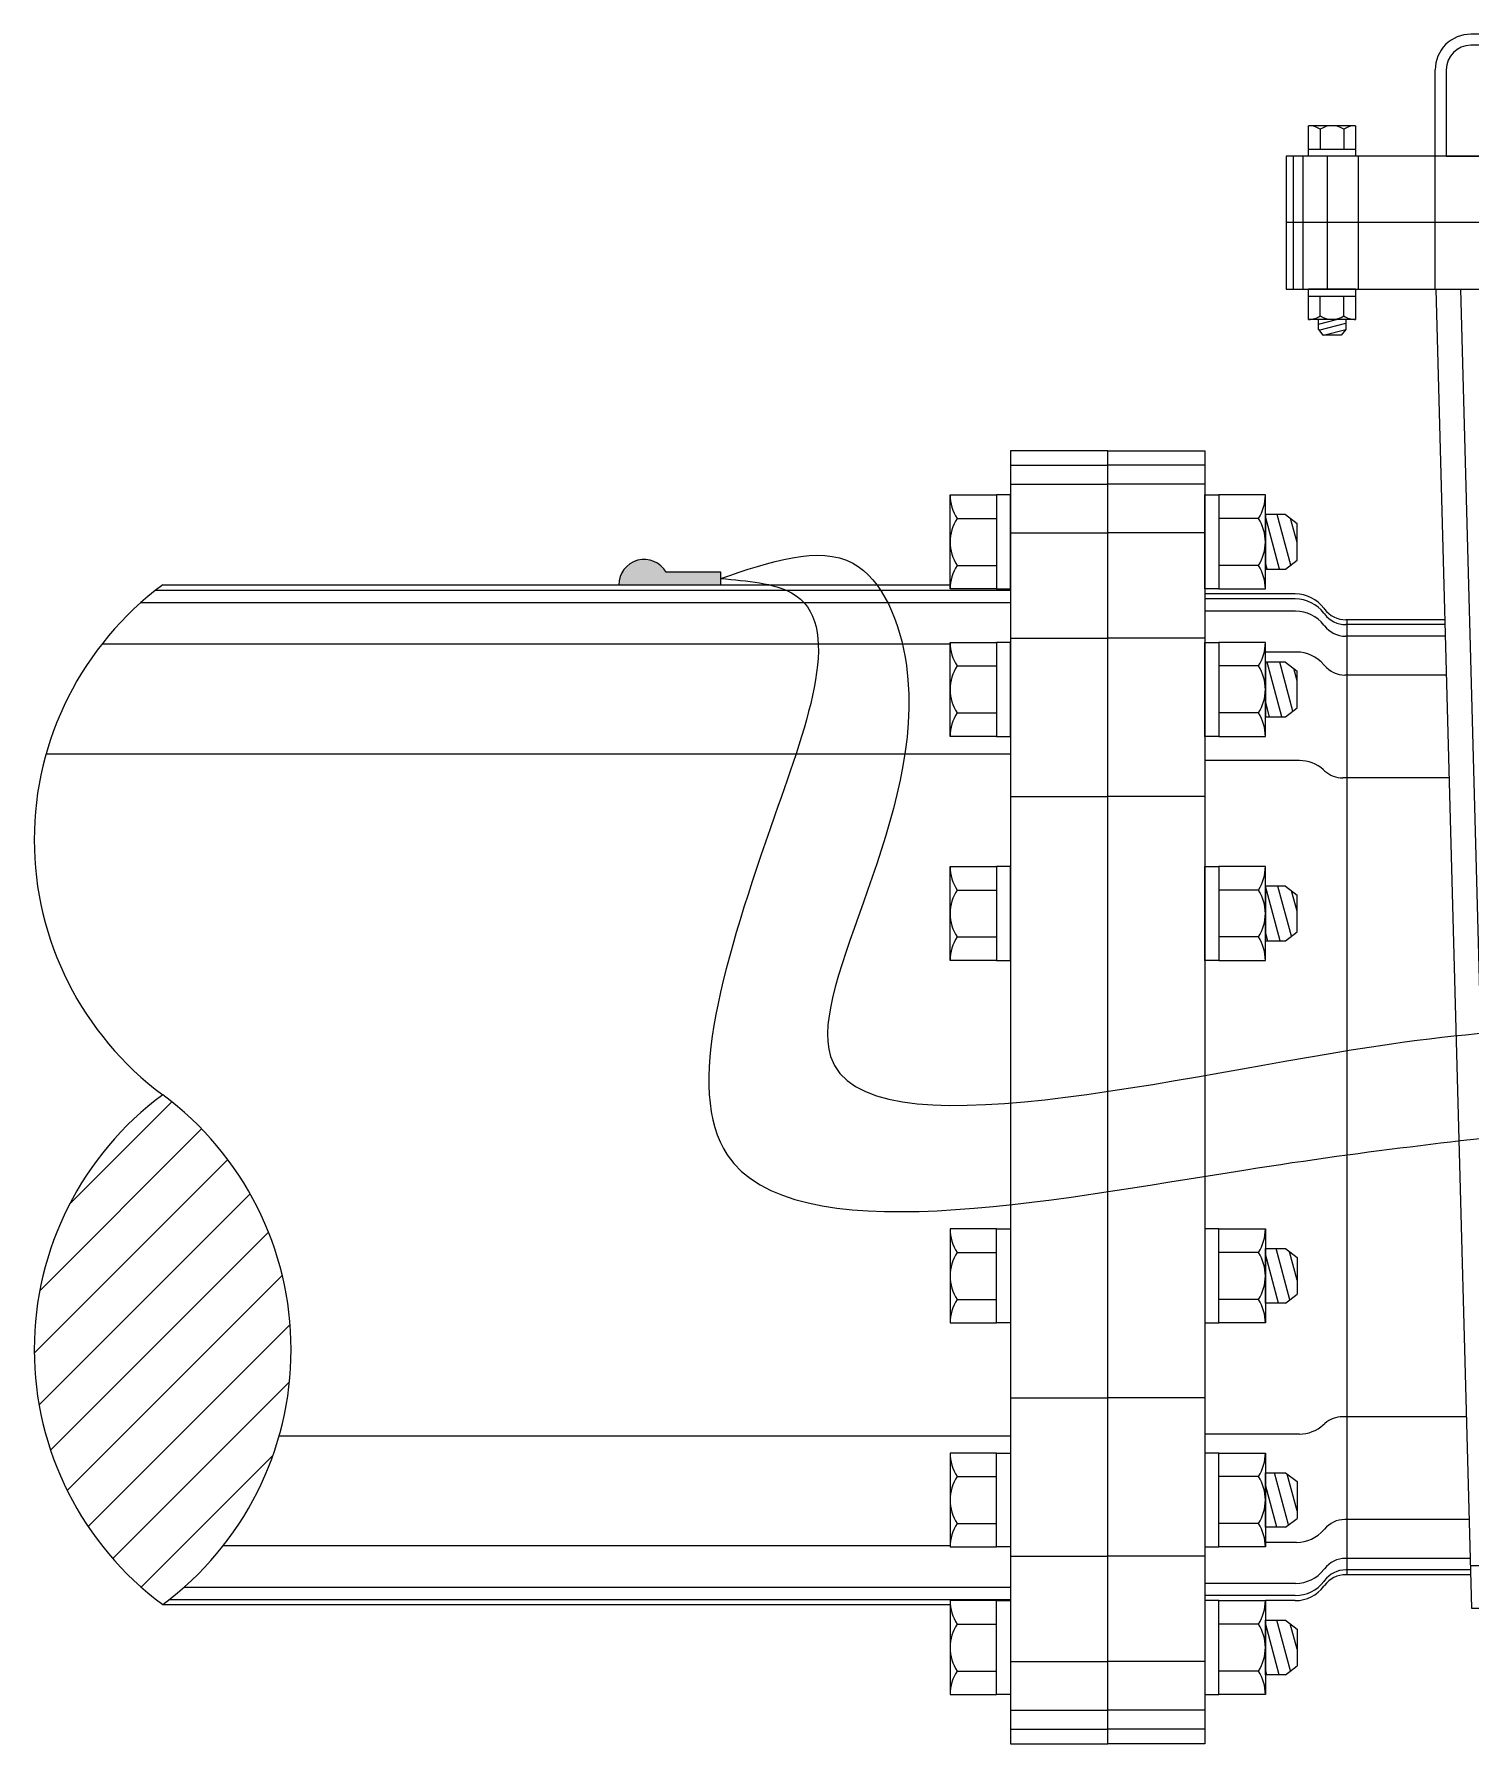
# Model space of a CAD drawing. Header units: inches. Extents: x 0 to 4744, y 0 to 4696.
# Drawn here: x 1253.51 to 1268.82, y 2383.26 to 2401.48 of the extents above; entities that cross this region are included whole.
import ezdxf

# ---------------------------------------------------------------- set-up
doc = ezdxf.new("R2010")
doc.units = ezdxf.units.IN
doc.header["$LTSCALE"] = 0.2
doc.header["$MEASUREMENT"] = 0
for name, color, linetype, lineweight in [('E-WELD', 52, 'Continuous', 15), ('E-WIRE-LEAD', 50, 'Continuous', 25), ('U-PIPE', 4, 'Continuous', 15)]:
    doc.layers.add(name, color=color, linetype=linetype, lineweight=lineweight)
pattern_1 = [(104.9999999999998, (701.2317757878895, 1422.554244155785), (-0.1228830511688582, -0.03292641432416778), [])]

msp = doc.modelspace()

# ---------------------------------------------------------------- hatches: boundary and pattern name
at = {"layer": 'E-WELD'}
h = msp.add_hatch(color=256, dxfattribs=at)
h.dxf.hatch_style = 1
edge = h.paths.add_edge_path()
edge.add_line((1259.737276028035, 2395.610802213665), (1260.824882155115, 2395.610802213665))
edge.add_line((1260.824882155116, 2395.610802213665), (1260.824882155116, 2395.74675297955))
edge.add_line((1260.824882155116, 2395.74675297955), (1260.244651193645, 2395.74675297955))
edge.add_arc((1260.009177559804, 2395.610802213665), 0.2719015317700275, 30.00000000006242, 180.0000000000348)
at = {"layer": 'U-PIPE', "lineweight": 13}
h = msp.add_hatch(dxfattribs=at)
h.set_pattern_fill('ANSI31', color=256, scale=0.5100636754750835, angle=150)
h.set_pattern_definition([(194.9999999999999, (1755.236236571479, 2127.63900020344), (0.01650177417849284, -0.06158545964916368), [])])
h.paths.add_polyline_path([(1267.484483324398, 2398.333892908774), (1267.436584381148, 2398.272121540301), (1267.240490379425, 2398.272121540301), (1267.192591436176, 2398.333892908774), (1267.192591436176, 2398.441167550595), (1267.484483324398, 2398.441167550595)])
at = {"layer": 'U-PIPE'}
h = msp.add_hatch(dxfattribs=at)
h.set_pattern_fill('ANSI31', color=256, scale=1.017743166809858, angle=419.9999999999999)
h.set_pattern_definition(pattern_1)
h.paths.add_polyline_path([(1266.842282958786, 2395.777858843464), (1266.965536958613, 2395.873432836543), (1266.965536958613, 2396.264704240295), (1266.842282958787, 2396.360278233373), (1266.628235107637, 2396.360278233373), (1266.628235107637, 2395.777858843464)])
h = msp.add_hatch(dxfattribs=at)
h.set_pattern_fill('ANSI31', color=256, scale=1.017743166809858, angle=419.9999999999999)
h.set_pattern_definition(pattern_1)
h.paths.add_polyline_path([(1266.842282958786, 2394.20520236396), (1266.965536958613, 2394.300776357037), (1266.965536958613, 2394.692047760791), (1266.842282958787, 2394.787621753868), (1266.628235107637, 2394.787621753868), (1266.628235107637, 2394.20520236396)])
h = msp.add_hatch(dxfattribs=at)
h.set_pattern_fill('ANSI31', color=256, scale=1.017743166809858, angle=419.9999999999999)
h.set_pattern_definition(pattern_1)
h.paths.add_polyline_path([(1266.842282958786, 2391.817092014321), (1266.965536958613, 2391.912666007397), (1266.965536958613, 2392.303937411151), (1266.842282958787, 2392.39951140423), (1266.628235107637, 2392.39951140423), (1266.628235107637, 2391.817092014321)])
h = msp.add_hatch(dxfattribs=at)
h.set_pattern_fill('ANSI31', color=256, scale=3.425103316199479, angle=540)
h.set_pattern_definition([(225, (1866.444415204768, -542.2968209141559), (0.3027392226436476, -0.302739222643648), [])])
h.paths.add_polyline_path([(1254.878157443372, 2390.176170690109, 0.503754484199405), (1254.878157443371, 2384.741539166553, 0.5037544841993334)])
h = msp.add_hatch(dxfattribs=at)
h.set_pattern_fill('ANSI31', color=256, scale=1.017743166809858, angle=419.9999999999999)
h.set_pattern_definition(pattern_1)
h.paths.add_polyline_path([(1266.842282958786, 2388.53524936591), (1266.965536958613, 2388.439675372833), (1266.965536958613, 2388.04840396908), (1266.842282958787, 2387.952829976001), (1266.628235107637, 2387.952829976001), (1266.628235107637, 2388.53524936591)])
h = msp.add_hatch(dxfattribs=at)
h.set_pattern_fill('ANSI31', color=256, scale=1.017743166809858, angle=419.9999999999999)
h.set_pattern_definition(pattern_1)
h.paths.add_polyline_path([(1266.842282958786, 2386.147139016271), (1266.965536958613, 2386.051565023194), (1266.965536958613, 2385.660293619439), (1266.842282958787, 2385.564719626363), (1266.628235107637, 2385.564719626363), (1266.628235107637, 2386.147139016271)])
h = msp.add_hatch(dxfattribs=at)
h.set_pattern_fill('ANSI31', color=256, scale=1.017743166809858, angle=419.9999999999999)
h.set_pattern_definition(pattern_1)
h.paths.add_polyline_path([(1266.842282958786, 2384.574482536766), (1266.965536958613, 2384.478908543688), (1266.965536958613, 2384.087637139935), (1266.842282958787, 2383.992063146858), (1266.628235107637, 2383.992063146858), (1266.628235107637, 2384.574482536766)])

# ---------------------------------------------------------------- linework, layer by layer
at = {"layer": 'E-WELD'}
msp.add_lwpolyline([(1260.824882155116, 2395.610802213665), (1260.824882155116, 2395.74675297955), (1260.244651193645, 2395.74675297955, 0.7673269879788693), (1259.737276028035, 2395.610802213665, 0.7673269879788693)], format="xyb", dxfattribs=at)
at = {"layer": 'E-WIRE-LEAD'}
for points in [[(1260.824882155116, 2395.678777596607), (1262.232982780537, 2395.841548000254), (1262.80311937191, 2394.751902159018), (1261.99505676714, 2390.585234358519), (1267.973406834197, 2390.720232784799), (1269.943414522547, 2390.911585671806)], [(1260.824882155116, 2395.678777596607), (1261.578258538131, 2395.527534883032), (1261.401489349096, 2393.155612834714), (1260.893266942139, 2389.535591559615), (1266.420189844144, 2389.376819527661), (1269.943414522547, 2389.823979544723)]]:
    msp.add_spline(points, degree=3, dxfattribs=at)
at = {"layer": 'U-PIPE'}
for p, q in [((1268.437491323299, 2398.763783912884), (1268.437491323299, 2401.101412940039)), ((1266.929122641784, 2398.763783912884), (1266.929122641784, 2400.183393289397)), ((1267.030183601496, 2398.763783912884), (1267.030183601496, 2400.183393289397)), ((1267.290052189189, 2398.763783912884), (1267.290052189189, 2400.183393289397)), ((1267.620139741872, 2398.763783912884), (1267.620139741872, 2400.183393289397)), ((1269.092098968402, 2384.702175802174), (1268.711495361234, 2398.763783912884)), ((1263.913134507945, 2396.885984293327), (1264.948822446278, 2396.885984293327)), ((1265.98451038461, 2396.885984293327), (1264.948822446278, 2396.885984293327)), ((1263.913134507945, 2396.684334761859), (1264.948822446278, 2396.684334761859)), ((1265.98451038461, 2396.684334761859), (1264.948822446278, 2396.684334761859)), ((1263.343513679124, 2396.319483216677), (1263.764289240291, 2396.319483216677)), ((1266.554131213431, 2396.319483216677), (1266.133355652264, 2396.319483216677)), ((1266.842282958786, 2396.360278233373), (1266.965536958613, 2396.264704240295)), ((1263.913134507945, 2396.165812286902), (1264.948822446278, 2396.165812286902)), ((1265.98451038461, 2396.165812286902), (1264.948822446278, 2396.165812286902)), ((1263.343513679124, 2395.818653860161), (1263.764289240291, 2395.818653860161)), ((1266.554131213431, 2395.818653860161), (1266.133355652264, 2395.818653860161)), ((1266.842282958786, 2395.777858843464), (1266.965536958613, 2395.873432836543)), ((1254.806490194221, 2395.556227319451), (1263.913134507945, 2395.556227319451)), ((1254.878157443371, 2395.610802213665), (1263.269409784918, 2395.610802213665)), ((1254.648392952151, 2395.424523741057), (1263.913134507945, 2395.424523741057)), ((1266.946224150095, 2395.514871829098), (1265.98451038461, 2395.514871829098)), ((1266.947376667856, 2395.46098891282), (1265.98451038461, 2395.46098891282)), ((1267.250984757556, 2395.362259620734), (1267.257655020498, 2395.353343348467)), ((1266.950208318367, 2395.330955259244), (1265.98451038461, 2395.330955259244)), ((1267.251028412365, 2395.309851477116), (1267.257622279393, 2395.301125837021)), ((1267.251093817057, 2395.18343323107), (1267.257573225873, 2395.175068948655)), ((1267.495003034461, 2395.187772760243), (1267.485361087774, 2395.187772760243)), ((1267.495003034461, 2395.238884192194), (1267.486225476096, 2395.238884192194)), ((1268.539386310563, 2395.238886654564), (1267.495003034461, 2395.238886654565)), ((1267.495003034461, 2395.238884192196), (1267.495003034461, 2385.059412356319)), ((1268.540769736641, 2395.187775222613), (1267.495003034461, 2395.187775222613)), ((1254.231936790672, 2394.982743024096), (1263.269409784918, 2394.982743024096)), ((1263.913134507945, 2395.042351000891), (1264.948822446278, 2395.042351000891)), ((1265.98451038461, 2395.042351000891), (1264.948822446278, 2395.042351000891)), ((1267.495003034461, 2395.064427427525), (1267.483237349892, 2395.064427427525)), ((1268.54410830775, 2395.064429889896), (1267.495003034461, 2395.064429889896)), ((1266.960251299998, 2394.894776064978), (1266.628235107637, 2394.894776064978)), ((1263.343513679124, 2394.746826737171), (1263.764289240291, 2394.746826737171)), ((1266.554131213431, 2394.746826737171), (1266.133355652264, 2394.746826737173)), ((1266.842282958786, 2394.787621753868), (1266.965536958613, 2394.692047760791)), ((1267.250842156687, 2394.759969243383), (1267.257761971151, 2394.751788360104)), ((1267.495003034461, 2394.650683243907), (1267.475705113668, 2394.650683243907)), ((1268.555307064498, 2394.650685706278), (1267.495003034461, 2394.650685706278)), ((1266.842282958786, 2394.20520236396), (1266.965536958613, 2394.300776357037)), ((1263.343513679124, 2394.245997380655), (1263.764289240291, 2394.245997380655)), ((1266.554131213431, 2394.245997380656), (1266.133355652264, 2394.245997380656)), ((1253.636447560575, 2393.812043723808), (1263.913134507945, 2393.812043723808)), ((1266.991454400618, 2393.738920551324), (1265.98451038461, 2393.738920551324)), ((1267.245168709072, 2393.642021289337), (1267.262017056863, 2393.62695395963)), ((1267.495003034461, 2393.55427951314), (1267.452302788203, 2393.55427951314)), ((1268.584983273049, 2393.554281975511), (1267.495003034461, 2393.554281975511)), ((1263.913134507945, 2393.354135653019), (1264.948822446278, 2393.354135653019)), ((1265.98451038461, 2393.35413565302), (1264.948822446278, 2393.35413565302)), ((1263.343513679124, 2392.358716387532), (1263.764289240291, 2392.358716387533)), ((1266.554131213431, 2392.358716387533), (1266.133355652264, 2392.358716387533)), ((1266.842282958786, 2392.39951140423), (1266.965536958613, 2392.303937411151)), ((1266.842282958786, 2391.817092014321), (1266.965536958613, 2391.912666007397)), ((1263.343513679124, 2391.857887031017), (1263.764289240291, 2391.857887031017)), ((1266.554131213431, 2391.857887031017), (1266.133355652264, 2391.857887031017)), ((1263.343513679124, 2388.494454349214), (1263.764289240291, 2388.494454349214)), ((1266.554131213431, 2388.494454349214), (1266.133355652264, 2388.494454349214)), ((1266.842282958786, 2388.53524936591), (1266.965536958613, 2388.439675372833)), ((1263.343513679124, 2387.993624992698), (1263.764289240291, 2387.993624992698)), ((1266.554131213431, 2387.993624992698), (1266.133355652264, 2387.993624992698)), ((1266.842282958786, 2387.952829976001), (1266.965536958613, 2388.04840396908)), ((1263.913134507945, 2386.944160895496), (1264.948822446278, 2386.944160895496)), ((1265.98451038461, 2386.944160895496), (1264.948822446278, 2386.944160895496)), ((1267.245168709072, 2386.656275259175), (1267.262017056863, 2386.671342588883)), ((1267.495003034461, 2386.744017035373), (1267.452302788203, 2386.744017035373)), ((1268.769315708172, 2386.744019497743), (1267.495003034461, 2386.744019497743)), ((1256.119867326167, 2386.54029765641), (1263.913134507945, 2386.54029765641)), ((1266.991454400616, 2386.559375997189), (1265.98451038461, 2386.559375997188)), ((1263.343513679124, 2386.106343999576), (1263.764289240291, 2386.106343999576)), ((1266.554131213431, 2386.106343999576), (1266.133355652264, 2386.106343999576)), ((1266.842282958786, 2386.147139016271), (1266.965536958613, 2386.051565023194)), ((1263.343513679124, 2385.605514643059), (1263.764289240291, 2385.605514643058)), ((1266.554131213431, 2385.605514643059), (1266.133355652264, 2385.605514643058)), ((1266.842282958786, 2385.564719626363), (1266.965536958613, 2385.660293619439)), ((1267.250842156688, 2385.538327305129), (1267.257761971151, 2385.546508188408)), ((1267.495003034461, 2385.647613304604), (1267.475705113668, 2385.647613304604)), ((1268.798991916722, 2385.647615766974), (1267.495003034461, 2385.647615766974)), ((1255.524378096073, 2385.369598356125), (1263.269409784918, 2385.369598356125)), ((1266.960251299998, 2385.403520483533), (1266.628235107637, 2385.403520483533)), ((1263.913134507945, 2385.255945547625), (1264.948822446278, 2385.255945547625)), ((1265.98451038461, 2385.255945547625), (1264.948822446278, 2385.255945547625)), ((1267.495003034461, 2385.233869120987), (1267.483237349892, 2385.233869120987)), ((1268.810190673471, 2385.233871583357), (1267.495003034461, 2385.233871583357)), ((1268.812251537566, 2385.15773183395), (1272.559827880553, 2385.158066683693)), ((1266.950208318365, 2384.967341289267), (1265.98451038461, 2384.967341289267)), ((1267.257622279393, 2384.997170711491), (1267.251028412365, 2384.988445071395)), ((1267.251093817057, 2385.114863317441), (1267.257573225873, 2385.123227599856)), ((1267.495003034461, 2385.110523788268), (1267.485361087774, 2385.110523788269)), ((1267.495003034461, 2385.059412356317), (1267.486225476096, 2385.059412356317)), ((1268.813529244578, 2385.110526250639), (1267.495003034461, 2385.110526250639)), ((1268.814912670657, 2385.059414818687), (1267.495003034461, 2385.059414818687)), ((1254.949824692523, 2384.796114060769), (1263.913134507945, 2384.796114060769)), ((1255.107921934593, 2384.927817639162), (1263.913134507945, 2384.927817639162)), ((1266.947376667856, 2384.837307635691), (1265.98451038461, 2384.837307635692)), ((1266.946224150093, 2384.783424719413), (1266.628235107637, 2384.783424719413)), ((1267.250984757556, 2384.936036927777), (1267.257655020498, 2384.944953200044)), ((1254.878157443368, 2384.741539166555), (1263.269409784918, 2384.741539166555)), ((1263.343513679124, 2384.53368752007), (1263.764289240291, 2384.53368752007)), ((1266.554131213431, 2384.53368752007), (1266.133355652264, 2384.53368752007)), ((1266.842282958786, 2384.574482536766), (1266.965536958613, 2384.478908543688)), ((1263.913134507945, 2384.132484261614), (1264.948822446278, 2384.132484261614)), ((1265.98451038461, 2384.132484261613), (1264.948822446278, 2384.132484261613)), ((1266.842282958786, 2383.992063146858), (1266.965536958613, 2384.087637139935)), ((1263.343513679124, 2384.032858163554), (1263.764289240291, 2384.032858163554)), ((1266.554131213431, 2384.032858163554), (1266.133355652264, 2384.032858163554)), ((1263.913134507945, 2383.613961786656), (1264.948822446278, 2383.613961786656)), ((1265.98451038461, 2383.613961786656), (1264.948822446278, 2383.613961786656)), ((1263.913134507945, 2383.412312255189), (1264.948822446278, 2383.412312255189)), ((1265.98451038461, 2383.412312255188), (1264.948822446278, 2383.412312255188))]:
    msp.add_line(p, q, dxfattribs=at)
at = {"layer": 'U-PIPE', "lineweight": 13}
for p, q in [((1267.213036728109, 2400.468870906001), (1267.213036728109, 2400.257990267076)), ((1267.464038032465, 2400.468870906001), (1267.464038032465, 2400.257990267076)), ((1267.213036728109, 2398.478306296281), (1267.213036728109, 2398.689186935206)), ((1267.464038032465, 2398.478306296281), (1267.464038032465, 2398.689186935206)), ((1267.192591436176, 2398.333892908774), (1267.240490379425, 2398.272121540301)), ((1267.484483324398, 2398.333892908774), (1267.436584381149, 2398.272121540301))]:
    msp.add_line(p, q, dxfattribs=at)
at = {"layer": 'U-PIPE'}
msp.add_lwpolyline([(1272.934579031488, 2401.101412940039, 0.4142135623730951), (1272.55397542432, 2401.482016547207), (1268.818094930467, 2401.482016547207, 0.4142135623730951), (1268.437491323299, 2401.101412940039)], format="xyb", dxfattribs=at)
at = {"layer": 'U-PIPE', "lineweight": 13}
msp.add_lwpolyline([(1268.555300447778, 2400.183393289397), (1272.816769907009, 2400.183393289397), (1272.816769907009, 2401.101412940039, 0.4142135623730951), (1272.55397542432, 2401.364207422728), (1268.818094930467, 2401.364207422728, 0.4142135623730951), (1268.555300447778, 2401.101412940039)], format="xyb", close=True, dxfattribs=at)
for points in [[(1267.589538684643, 2400.506009651687), (1267.589538684643, 2400.183393289397), (1267.087536075929, 2400.183393289397), (1267.087536075929, 2400.506009651687)], [(1267.589538684643, 2400.506009651687), (1267.087536075929, 2400.506009651687)], [(1267.087536075929, 2400.257990267076), (1267.589538684643, 2400.257990267076)], [(1267.589538684643, 2398.763783912884), (1267.087536075929, 2398.763783912884)], [(1267.589538684643, 2398.763783912884), (1267.589538684643, 2398.441167550595), (1267.087536075929, 2398.441167550595), (1267.087536075929, 2398.763783912884)], [(1267.087536075929, 2398.689186935206), (1267.589538684643, 2398.689186935206)], [(1267.192591436176, 2398.333892908774), (1267.192591436176, 2398.441167550595)], [(1267.484483324398, 2398.441167550595), (1267.484483324398, 2398.333892908774)], [(1267.436584381149, 2398.272121540301), (1267.240490379425, 2398.272121540301)]]:
    msp.add_lwpolyline(points, dxfattribs=at)
at = {"layer": 'U-PIPE'}
for points in [[(1266.851183019883, 2400.183393289397), (1266.851183019883, 2398.763783912884), (1274.520887334905, 2398.763783912884)], [(1274.520887334905, 2400.183393289397), (1266.851183019883, 2400.183393289397)], [(1274.520887334905, 2399.473588601141), (1266.851183019883, 2399.473588601141)], [(1268.443978402673, 2398.763783912884), (1268.824582009841, 2384.702175802174), (1272.547488344945, 2384.702175802174), (1272.928091952114, 2398.763783912884)], [(1266.842282958786, 2396.360278233373), (1266.628235107637, 2396.360278233373), (1266.628235107637, 2395.777858843464), (1266.842282958786, 2395.777858843464)], [(1266.965536958613, 2395.873432836543), (1266.965536958613, 2396.264704240295)], [(1266.842282958786, 2394.787621753868), (1266.628235107637, 2394.787621753868), (1266.628235107637, 2394.20520236396), (1266.842282958786, 2394.20520236396)], [(1266.965536958613, 2394.300776357037), (1266.965536958613, 2394.692047760791)], [(1266.842282958786, 2392.39951140423), (1266.628235107637, 2392.39951140423), (1266.628235107637, 2391.817092014321), (1266.842282958786, 2391.817092014321)], [(1266.965536958613, 2391.912666007397), (1266.965536958613, 2392.303937411151)], [(1266.842282958786, 2387.952829976001), (1266.628235107637, 2387.952829976001), (1266.628235107637, 2388.53524936591), (1266.842282958786, 2388.53524936591)], [(1266.965536958613, 2388.439675372833), (1266.965536958613, 2388.04840396908)], [(1266.842282958786, 2385.564719626363), (1266.628235107637, 2385.564719626363), (1266.628235107637, 2386.147139016271), (1266.842282958786, 2386.147139016271)], [(1266.965536958613, 2386.051565023194), (1266.965536958613, 2385.660293619439)], [(1266.842282958786, 2383.992063146858), (1266.628235107637, 2383.992063146858), (1266.628235107637, 2384.574482536766), (1266.842282958786, 2384.574482536766)], [(1266.965536958613, 2384.478908543688), (1266.965536958613, 2384.087637139935)]]:
    msp.add_lwpolyline(points, dxfattribs=at)
for points in [[(1263.913134507945, 2383.256797323566), (1264.948822446278, 2383.256797323566), (1264.948822446278, 2397.04149922495), (1263.913134507945, 2397.04149922495)], [(1265.98451038461, 2383.256797323566), (1264.948822446278, 2383.256797323566), (1264.948822446278, 2397.04149922495), (1265.98451038461, 2397.04149922495)], [(1263.764289240291, 2395.568239181903), (1263.269409784918, 2395.568239181903), (1263.269409784918, 2396.569897894934), (1263.764289240291, 2396.569897894934)], [(1263.764289240291, 2395.568239181903), (1263.913134507945, 2395.568239181903), (1263.913134507945, 2396.569897894934), (1263.764289240291, 2396.569897894934)], [(1266.133355652264, 2395.568239181903), (1265.98451038461, 2395.568239181903), (1265.98451038461, 2396.569897894935), (1266.133355652264, 2396.569897894935)], [(1266.133355652264, 2395.568239181903), (1266.628235107637, 2395.568239181903), (1266.628235107637, 2396.569897894935), (1266.133355652264, 2396.569897894935)], [(1263.764289240291, 2393.995582702398), (1263.269409784918, 2393.995582702398), (1263.269409784918, 2394.997241415429), (1263.764289240291, 2394.997241415429)], [(1263.764289240291, 2393.995582702398), (1263.913134507945, 2393.995582702398), (1263.913134507945, 2394.997241415429), (1263.764289240291, 2394.997241415429)], [(1266.133355652264, 2393.995582702398), (1265.98451038461, 2393.995582702398), (1265.98451038461, 2394.99724141543), (1266.133355652264, 2394.99724141543)], [(1266.133355652264, 2393.995582702398), (1266.628235107637, 2393.995582702398), (1266.628235107637, 2394.99724141543), (1266.133355652264, 2394.99724141543)], [(1263.764289240291, 2391.607472352758), (1263.269409784918, 2391.607472352758), (1263.269409784918, 2392.609131065792), (1263.764289240291, 2392.609131065792)], [(1263.764289240291, 2391.607472352758), (1263.913134507945, 2391.607472352758), (1263.913134507945, 2392.609131065792), (1263.764289240291, 2392.609131065792)], [(1266.133355652264, 2391.607472352759), (1265.98451038461, 2391.607472352759), (1265.98451038461, 2392.609131065791), (1266.133355652264, 2392.609131065791)], [(1266.133355652264, 2391.607472352759), (1266.628235107637, 2391.607472352759), (1266.628235107637, 2392.609131065791), (1266.133355652264, 2392.609131065791)], [(1263.764289240291, 2388.744869027472), (1263.269409784918, 2388.744869027472), (1263.269409784918, 2387.743210314439), (1263.764289240291, 2387.743210314439)], [(1263.764289240291, 2388.744869027472), (1263.913134507945, 2388.744869027472), (1263.913134507945, 2387.743210314439), (1263.764289240291, 2387.743210314439)], [(1266.133355652264, 2388.744869027472), (1265.98451038461, 2388.744869027472), (1265.98451038461, 2387.74321031444), (1266.133355652264, 2387.74321031444)], [(1266.133355652264, 2388.744869027472), (1266.628235107637, 2388.744869027472), (1266.628235107637, 2387.74321031444), (1266.133355652264, 2387.74321031444)], [(1263.764289240291, 2386.356758677833), (1263.269409784918, 2386.356758677833), (1263.269409784918, 2385.355099964801), (1263.764289240291, 2385.355099964801)], [(1263.764289240291, 2386.356758677833), (1263.913134507945, 2386.356758677833), (1263.913134507945, 2385.355099964801), (1263.764289240291, 2385.355099964801)], [(1266.133355652264, 2386.356758677833), (1265.98451038461, 2386.356758677833), (1265.98451038461, 2385.355099964801), (1266.133355652264, 2385.355099964801)], [(1266.133355652264, 2386.356758677833), (1266.628235107637, 2386.356758677833), (1266.628235107637, 2385.355099964801), (1266.133355652264, 2385.355099964801)], [(1263.764289240291, 2384.784102198328), (1263.269409784918, 2384.784102198328), (1263.269409784918, 2383.782443485296), (1263.764289240291, 2383.782443485296)], [(1263.764289240291, 2384.784102198328), (1263.913134507945, 2384.784102198328), (1263.913134507945, 2383.782443485296), (1263.764289240291, 2383.782443485296)], [(1266.133355652264, 2384.784102198328), (1265.98451038461, 2384.784102198328), (1265.98451038461, 2383.782443485296), (1266.133355652264, 2383.782443485296)], [(1266.133355652264, 2384.784102198328), (1266.628235107637, 2384.784102198328), (1266.628235107637, 2383.782443485296), (1266.133355652264, 2383.782443485296)]]:
    msp.add_lwpolyline(points, close=True, dxfattribs=at)
at = {"layer": 'U-PIPE', "lineweight": 13}
for centre, start, end in [((1267.087536075929, 2400.275392006794), 57.03042399832266, 90), ((1267.338537380287, 2400.275392006794), 57.03042399832266, 122.9695770896272), ((1267.589538684643, 2400.275392006794), 90, 122.9695760016774), ((1267.087536075929, 2398.671785195487), 270, 302.9695760016774), ((1267.338537380287, 2398.671785195487), 237.0304239983226, 302.96959693746), ((1267.589538684643, 2398.671785195487), 237.0304239983226, 270)]:
    msp.add_arc(centre, 0.2306176448922866, start, end, dxfattribs=at)
at = {"layer": 'U-PIPE'}
for centre, radius, start, end in [((1263.729567101584, 2396.569897894934), 0.4601573166649958, 180, 212.9695760016413), ((1266.168077790971, 2396.569897894935), 0.4601573166650103, 327.0304239983587, 0), ((1263.729567101584, 2396.069068538419), 0.4601573166649958, 147.0304239982358, 180), ((1266.168077790971, 2396.069068538419), 0.4601573166650103, 0, 32.96957600176419), ((1263.729567101584, 2396.069068538419), 0.4601573166649958, 180, 212.9695760016413), ((1266.168077790971, 2396.069068538419), 0.4601573166650103, 327.0304239983587, 0), ((1263.729567101584, 2395.568239181903), 0.4601573166649958, 147.0304239982358, 180), ((1266.168077790971, 2395.568239181903), 0.4601573166650103, 0, 32.96957600176419), ((1256.890791039843, 2392.893486451887), 3.381493596453781, 126.5262290389914, 233.4737709610086), ((1266.946224150095, 2395.134268221929), 0.3806036071682972, 36.80016101091229, 90), ((1266.947376667856, 2395.080385305652), 0.3806036071682972, 37.07792684978832, 90), ((1267.486225476096, 2395.52433689757), 0.2854527053762229, 216.8001610109123, 270), ((1266.950208318367, 2394.950351652075), 0.3806036071682972, 37.76322829466901, 90), ((1267.483237349892, 2395.349880132901), 0.2854527053762229, 217.763228294669, 270), ((1267.485361087774, 2395.473225465619), 0.2854527053762229, 217.0779268497883, 270), ((1263.729567101584, 2394.997241415429), 0.4601573166649958, 180, 212.9695760016413), ((1266.168077790971, 2394.99724141543), 0.4601573166650103, 327.0304239983587, 0), ((1266.960251299998, 2394.51417245781), 0.3806036071682972, 40.22627003835947, 90), ((1263.729567101584, 2394.496412058914), 0.4601573166649958, 147.0304239982358, 180), ((1266.168077790971, 2394.496412058914), 0.4601573166650103, 0, 32.96957600176419), ((1267.475705113668, 2394.936135949284), 0.2854527053762229, 220.2262700383595, 270), ((1263.729567101584, 2394.496412058914), 0.4601573166649958, 180, 212.9695760016413), ((1266.168077790971, 2394.496412058914), 0.4601573166650103, 327.0304239983587, 0), ((1263.729567101584, 2393.995582702398), 0.4601573166649958, 147.0304239982358, 180), ((1266.168077790971, 2393.995582702398), 0.4601573166650103, 0, 32.96957600176419), ((1266.991454400618, 2393.358316944155), 0.3806036071682972, 48.19401309736903, 90), ((1267.452302788203, 2393.839732218517), 0.2854527053762229, 228.194013097369, 270), ((1263.729567101584, 2392.609131065792), 0.4601573166649958, 180, 212.9695760016413), ((1266.168077790971, 2392.609131065791), 0.4601573166650103, 327.0304239983587, 0), ((1263.729567101584, 2392.108301709274), 0.4601573166649958, 147.0304239982358, 180), ((1266.168077790971, 2392.108301709274), 0.4601573166650103, 0, 32.96957600176419), ((1263.729567101584, 2392.108301709274), 0.4601573166649958, 180, 212.9695760016413), ((1266.168077790971, 2392.108301709274), 0.4601573166650103, 327.0304239983587, 0), ((1263.729567101584, 2391.607472352758), 0.4601573166649958, 147.0304239982358, 180), ((1266.168077790971, 2391.607472352759), 0.4601573166650103, 0, 32.96957600176419), ((1256.890791039843, 2387.458854928331), 3.381493596453781, 126.5262290389914, 233.4737709610086), ((1252.865523846898, 2387.458854928331), 3.381493596453781, 306.5262290389914, 53.47377096100859), ((1263.729567101584, 2388.744869027472), 0.4601573166649958, 180, 212.9695760017642), ((1266.168077790971, 2388.744869027472), 0.4601573166650103, 327.0304239982358, 0), ((1263.729567101584, 2388.244039670956), 0.4601573166649958, 147.0304239983587, 180), ((1266.168077790971, 2388.244039670956), 0.4601573166650103, 0, 32.96957600164131), ((1263.729567101584, 2388.244039670956), 0.4601573166649958, 180, 212.9695760017642), ((1266.168077790971, 2388.244039670956), 0.4601573166650103, 327.0304239982358, 0), ((1263.729567101584, 2387.743210314439), 0.4601573166649958, 147.0304239983587, 180), ((1266.168077790971, 2387.74321031444), 0.4601573166650103, 0, 32.96957600164131), ((1266.991454400616, 2386.939979604358), 0.3806036071682972, 270, 311.8059869027878), ((1267.452302788203, 2386.458564329997), 0.2854527053762229, 90, 131.805986902631), ((1263.729567101584, 2386.356758677833), 0.4601573166649958, 180, 212.9695760017642), ((1266.168077790971, 2386.356758677833), 0.4601573166650103, 327.0304239982358, 0), ((1263.729567101584, 2385.855929321317), 0.4601573166649958, 147.0304239983587, 180), ((1266.168077790971, 2385.855929321317), 0.4601573166650103, 0, 32.96957600164131), ((1263.729567101584, 2385.855929321317), 0.4601573166649958, 180, 212.9695760017642), ((1266.168077790971, 2385.855929321317), 0.4601573166650103, 327.0304239982358, 0), ((1263.729567101584, 2385.355099964801), 0.4601573166649958, 147.0304239983587, 180), ((1266.168077790971, 2385.355099964801), 0.4601573166650103, 0, 32.96957600164131), ((1266.960251299998, 2385.784124090701), 0.3806036071682972, 270, 319.7737299616405), ((1267.475705113668, 2385.362160599228), 0.2854527053762229, 90, 139.7737299616405), ((1267.483237349892, 2384.948416415611), 0.2854527053762229, 90, 142.236771705331), ((1266.947376667856, 2385.217911242859), 0.3806036071682972, 270, 322.9220731502117), ((1266.950208318365, 2385.347944896435), 0.3806036071682972, 270, 322.236771705331), ((1267.485361087774, 2384.825071082892), 0.2854527053762229, 90, 142.9220731502117), ((1267.486225476096, 2384.773959650941), 0.2854527053762229, 90, 143.1998389891529), ((1263.729567101584, 2384.784102198328), 0.4601573166649958, 180, 212.9695760017642), ((1266.168077790971, 2384.784102198328), 0.4601573166650103, 327.0304239982358, 0), ((1266.946224150093, 2385.164028326582), 0.3806036071682972, 270, 323.1998389891528), ((1263.729567101584, 2384.283272841812), 0.4601573166649958, 147.0304239983587, 180), ((1266.168077790971, 2384.283272841812), 0.4601573166650103, 0, 32.96957600164131), ((1263.729567101584, 2384.283272841812), 0.4601573166649958, 180, 212.9695760017642), ((1266.168077790971, 2384.283272841812), 0.4601573166650103, 327.0304239982358, 0), ((1263.729567101584, 2383.782443485296), 0.4601573166649958, 147.0304239983587, 180), ((1266.168077790971, 2383.782443485296), 0.4601573166650103, 0, 32.96957600164131)]:
    msp.add_arc(centre, radius, start, end, dxfattribs=at)

doc.saveas('drawing.dxf')
